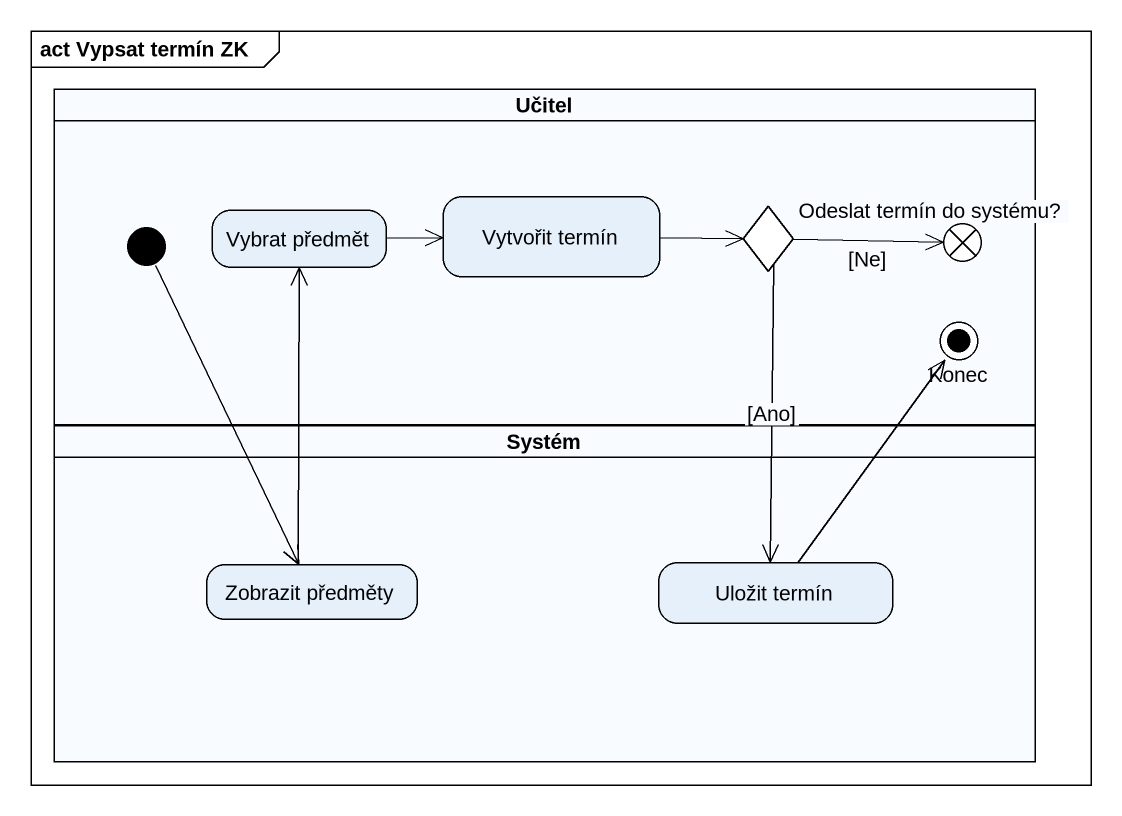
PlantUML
@startuml
mainframe act Vypsat termín ZK
hide empty description
state Učitel <<partition>> {
  state initial1 <<start>>
  state "Vybrat předmět" as Vybrat_předmět
  state "Vytvořit termín" as Vytvořit_termín
  state "Odeslat termín do systému?" as Odeslat_termín_do_systému <<choice>>
  state flowfinal1 <<end>>
  state Konec <<end>>
}
state Systém <<partition>> {
  state "Zobrazit předměty" as Zobrazit_předměty
  state "Uložit termín" as Uložit_termín
}
initial1 --> Zobrazit_předměty
Vybrat_předmět -right-> Vytvořit_termín
Vytvořit_termín -right-> Odeslat_termín_do_systému
Odeslat_termín_do_systému -right-> flowfinal1 : [Ne]
Odeslat_termín_do_systému --> Uložit_termín : [Ano]
Zobrazit_předměty -up-> Vybrat_předmět
Uložit_termín -up-> Konec
@enduml
